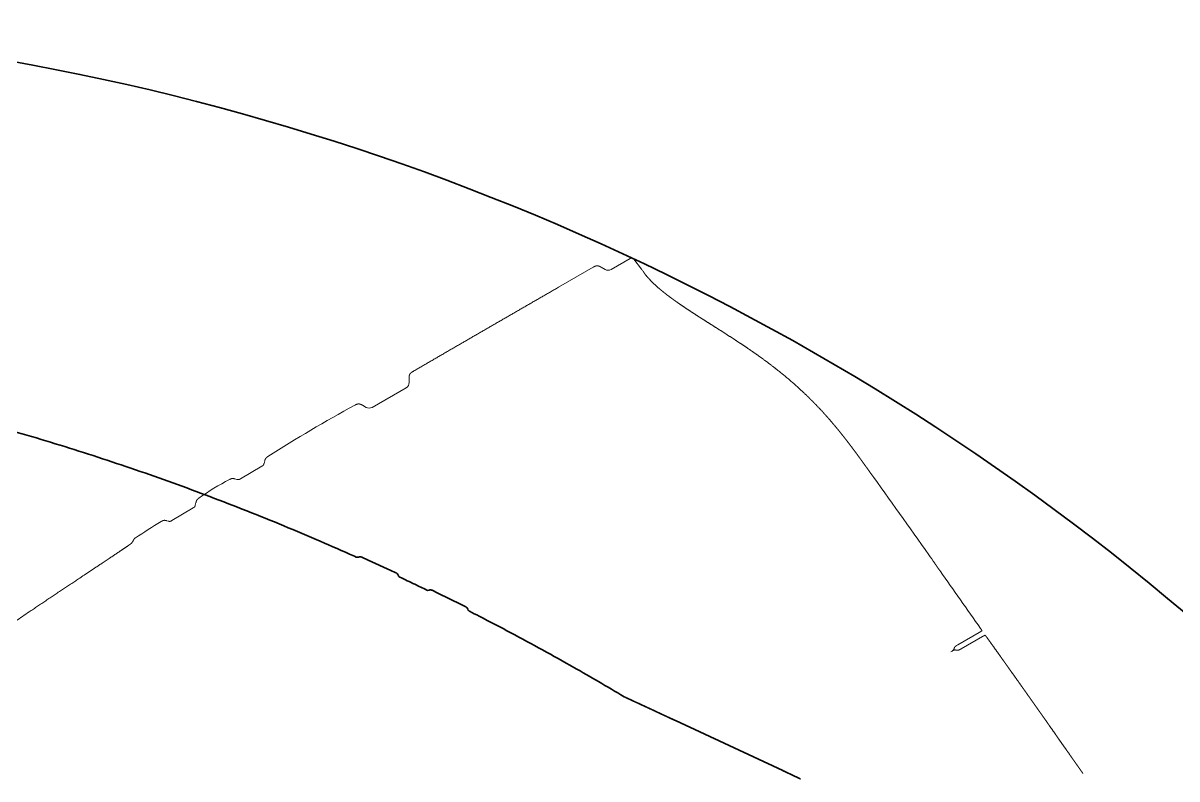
# Model space of a CAD drawing. Header units: millimetres. Extents: x 120 to 10915, y 515 to 8014.
# Drawn here: x 8252.5 to 8545.2, y 7594 to 7785.8 of the extents above; entities that cross this region are included whole.
import ezdxf

# ---------------------------------------------------------------- set-up
doc = ezdxf.new("R2010")
doc.units = ezdxf.units.MM
doc.layers.get('0').update_dxf_attribs({"lineweight": 13})
doc.layers.add('201_Dimensions', color=7, linetype='Continuous', lineweight=13)

# ---------------------------------------------------------------- blocks, each defined once
blk = doc.blocks.new('2903066')
at = {"layer": '201_Dimensions', "color": 3, "lineweight": 18}
for p, q in [((8406.51, 3826.06), (8401.66, 3823.26)), ((8407.48, 3825.87), (8409.37, 3823.38)), ((8397.16, 3823.84), (8388.32, 3818.74)), ((8399.16, 3823.84), (8400.16, 3823.26)), ((8409.37, 3823.38), (8409.38, 3823.37)), ((8409.38, 3823.37), (8409.38, 3823.37)), ((8409.38, 3823.37), (8409.38, 3823.36)), ((8436.16, 3803.38), (8436.2, 3803.35)), ((8349.7, 3793.26), (8341.04, 3788.26)), ((8350.45, 3795.66), (8350.45, 3794.56)), ((8338.63, 3788.79), (8339.54, 3788.26)), ((8307.66, 3770.11), (8313.11, 3773.35)), ((8313.81, 3774.67), (8313.64, 3774.04)), ((8306.27, 3770.12), (8306.76, 3769.98)), ((8296.38, 3764.15), (8296.21, 3763.48)), ((8290.24, 3759.53), (8295.68, 3762.76)), ((8289.01, 3759.49), (8289.35, 3759.4)), ((8274.34, 3749.92), (8272.58, 3748.74)), ((8489.66, 3728.01), (8495.07, 3731.13)), ((8495.85, 3730.08), (8490.51, 3727)), ((8495.07, 3731.13), (8495.75, 3731.52)), ((8487.85, 3726.24), (8488.16, 3726.42)), ((8488.16, 3726.42), (8488.41, 3726.56)), ((8489.44, 3727.88), (8489.32, 3727.81)), ((8489.66, 3728.01), (8489.44, 3727.88)), ((8490.41, 3726.94), (8490.51, 3727))]:
    blk.add_line(p, q, dxfattribs=at)
at = {"layer": '201_Dimensions', "color": 3, "lineweight": 35}
for p, q in [((8338.42, 3750.27), (8340.05, 3749.52)), ((8340.05, 3749.52), (8345.78, 3746.87)), ((8345.78, 3746.87), (8346.91, 3746.35)), ((8346.91, 3746.35), (8347.14, 3746.25)), ((8356.32, 3741.85), (8357.75, 3741.14)), ((8357.75, 3741.14), (8363.64, 3738.21)), ((8363.64, 3738.21), (8364.82, 3737.62)), ((8417.98, 3708.79), (8445.21, 3696.09))]:
    blk.add_line(p, q, dxfattribs=at)
at = {"layer": '201_Dimensions', "color": 3, "lineweight": 18}
for points in [[(8482.27, 3750.85, 0.00124), (8467.35, 3771.8)], [(8495.42, 3732.13, 0.000855), (8485.12, 3746.75)]]:
    blk.add_lwpolyline(points, format="xyb", dxfattribs=at)
at = {"layer": '201_Dimensions', "color": 2, "lineweight": 35}
blk.add_arc((8139.29, 3255.27), 630.53, 32.14374, 103.57966, dxfattribs=at)
at = {"layer": '201_Dimensions', "color": 3, "lineweight": 18}
for centre, radius, start, end in [((8406.88, 3825.42), 0.75, 37.1001, 119.9999), ((8400.91, 3824.56), 1.5, 240.0006, 300), ((8325.99, 3760.2), 104.61, 36.7245, 37.1352), ((8348.95, 3794.56), 1.5, 300, 359.9994), ((8500.5, 3486.75), 343.63, 118.4744, 122.7495), ((8340.29, 3789.56), 1.5, 240.0006, 300), ((8317.56, 3771.07), 5.54, 122.1141, 125.2553), ((8335.21, 3711.34), 66, 117.3319, 125.2405), ((8923.35, 2737.37), 1203.56, 121.88997, 122.25632), ((8281.51, 3754.37), 0.95, 122.2601, 141.8376), ((8376.88, 3675.95), 129.3, 34.2473, 35.4037), ((8487.74, 3727.27), 0.949, 299.9121, 316.4037), ((8487.73, 3727.27), 0.958, 316.8325, 331.1173), ((8489.57, 3726.93), 0.876, 126.6946, 132.6002)]:
    blk.add_arc(centre, radius, start, end, dxfattribs=at)
at = {"layer": '201_Dimensions', "color": 3, "lineweight": 35}
for centre, radius, start, end in [((8337.32, 3750.99), 0.775, 245.794, 293.0317), ((8338.01, 3749.38), 0.975, 65.2481, 113.0282), ((8346.73, 3745.36), 0.975, 17.6026, 65.2484), ((8348.4, 3745.89), 0.775, 197.599, 244.7309), ((8355.26, 3742.6), 0.775, 244.0673, 291.1653), ((8355.89, 3740.97), 0.975, 63.5595, 111.1617), ((8364.39, 3736.75), 0.975, 15.7813, 63.5598), ((8366.07, 3737.22), 0.775, 195.7776, 230.7761), ((8366.07, 3737.22), 0.775, 230.7911, 243.0171), ((8067.96, 3151.78), 656.2, 59.75473, 60.38484), ((8067.96, 3151.78), 656.2, 59.09551, 59.75473)]:
    blk.add_arc(centre, radius, start, end, dxfattribs=at)
at = {"layer": '201_Dimensions', "color": 3, "lineweight": 18}
for points, degree, knots in [([(8397.16, 3823.84), (8397.31, 3823.93), (8397.45, 3824.01), (8397.61, 3824.09), (8397.82, 3824.16), (8398.03, 3824.19), (8398.08, 3824.2), (8398.16, 3824.2), (8398.25, 3824.2), (8398.29, 3824.19), (8398.46, 3824.17), (8398.63, 3824.12), (8398.75, 3824.06), (8398.9, 3823.99), (8399.05, 3823.9), (8399.08, 3823.88), (8399.12, 3823.86), (8399.16, 3823.84)], 5, [0, 0, 0, 0, 0, 0, 4.875972, 4.875972, 4.875972, 6.098385, 6.098385, 6.098385, 7.32143, 7.32143, 7.32143, 10.985931, 10.985931, 10.985931, 12.168821, 12.168821, 12.168821, 12.168821, 12.168821, 12.168821]), ([(8410.68, 3821.59), (8410.45, 3821.87), (8410.27, 3822.1), (8410.14, 3822.29), (8409.97, 3822.54), (8409.88, 3822.68), (8409.86, 3822.72), (8409.84, 3822.75), (8409.83, 3822.76)], 5, [0, 0, 0, 0, 0, 0, 29.261576, 29.261576, 29.261576, 48.377121, 48.377121, 48.377121, 48.377121, 48.377121, 48.377121]), ([(8410.68, 3821.59), (8410.72, 3821.54), (8410.93, 3821.29), (8411.19, 3821), (8411.66, 3820.49), (8412.37, 3819.78), (8413.25, 3818.96), (8413.9, 3818.41), (8414.11, 3818.23)], 3, [0, 0, 0, 0, 0.754529, 3.895819, 4.806293, 9.009195, 15.902725, 19.258148, 19.258148, 19.258148, 19.258148]), ([(8418.48, 3814.91), (8417.98, 3815.25), (8417.5, 3815.6), (8417.02, 3815.95), (8416.29, 3816.49), (8415.59, 3817.03), (8415.34, 3817.23), (8414.93, 3817.55), (8414.55, 3817.86), (8414.4, 3817.99), (8414.25, 3818.11), (8414.11, 3818.23)], 5, [0, 0, 0, 0, 0, 0, 19.152411, 19.152411, 19.152411, 30.277798, 30.277798, 30.277798, 37.323249, 37.323249, 37.323249, 37.323249, 37.323249, 37.323249]), ([(8436.16, 3803.38), (8435.16, 3804.05), (8434.16, 3804.72), (8433.16, 3805.38), (8431.16, 3806.68), (8429.16, 3807.95), (8428.16, 3808.59), (8426.67, 3809.53), (8425.2, 3810.46), (8424.72, 3810.77), (8424.24, 3811.07), (8423.77, 3811.38)], 5, [0, 0, 0, 0, 0, 0, 34.774009, 34.774009, 34.774009, 69.208467, 69.208467, 69.208467, 86.13514, 86.13514, 86.13514, 86.13514, 86.13514, 86.13514]), ([(8467.31, 3771.86), (8467.06, 3772.21), (8466.8, 3772.57), (8466.54, 3772.93), (8466.26, 3773.32), (8465.98, 3773.71), (8465.95, 3773.75), (8465.88, 3773.86), (8465.8, 3773.96), (8465.75, 3774.03), (8465.57, 3774.28), (8465.4, 3774.52), (8465.28, 3774.68), (8465.12, 3774.91), (8464.95, 3775.14), (8464.91, 3775.2), (8464.82, 3775.32), (8464.74, 3775.43), (8464.69, 3775.5), (8464.34, 3775.97), (8464, 3776.44), (8463.69, 3776.86), (8463.14, 3777.6), (8462.58, 3778.35), (8462.33, 3778.68), (8461.92, 3779.22), (8461.5, 3779.76), (8461.34, 3779.98), (8461.01, 3780.39), (8460.69, 3780.8), (8460.53, 3781), (8460.07, 3781.59), (8459.59, 3782.18), (8459.26, 3782.59), (8458.75, 3783.21), (8458.22, 3783.84), (8458.03, 3784.06), (8457.52, 3784.66), (8457.01, 3785.25), (8456.68, 3785.63), (8456.28, 3786.08), (8455.88, 3786.53), (8455.8, 3786.62), (8455.63, 3786.8), (8455.47, 3786.98), (8455.38, 3787.08), (8453.65, 3788.96), (8451.86, 3790.79), (8450.1, 3792.47), (8447.17, 3795.1), (8444.12, 3797.58), (8442.94, 3798.5), (8440.9, 3800.05), (8438.82, 3801.54), (8437.95, 3802.15), (8437.08, 3802.75), (8436.2, 3803.35)], 5, [0, 0, 0, 0, 0, 0, 12.47131, 12.47131, 12.47131, 13.717526, 13.717526, 13.717526, 16.209958, 16.209958, 16.209958, 22.497729, 22.497729, 22.497729, 24.593441, 24.593441, 24.593441, 26.594004, 26.594004, 26.594004, 41.090148, 41.090148, 41.090148, 52.503483, 52.503483, 52.503483, 60.112106, 60.112106, 60.112106, 67.294795, 67.294795, 67.294795, 81.534367, 81.534367, 81.534367, 89.270472, 89.270472, 89.270472, 102.621455, 102.621455, 102.621455, 106.124552, 106.124552, 106.124552, 109.552863, 109.552863, 109.552863, 179.103011, 179.103011, 179.103011, 221.942572, 221.942572, 221.942572, 252.523287, 252.523287, 252.523287, 252.523287, 252.523287, 252.523287]), ([(8351.44, 3797.39), (8351.29, 3797.3), (8351.14, 3797.22), (8351, 3797.12), (8350.83, 3796.98), (8350.7, 3796.81), (8350.68, 3796.77), (8350.63, 3796.7), (8350.59, 3796.62), (8350.57, 3796.58), (8350.51, 3796.42), (8350.47, 3796.26), (8350.46, 3796.13), (8350.45, 3795.96), (8350.45, 3795.79), (8350.45, 3795.74), (8350.45, 3795.7), (8350.45, 3795.66)], 5, [0, 0, 0, 0, 0, 0, 4.859241, 4.859241, 4.859241, 6.077452, 6.077452, 6.077452, 7.296286, 7.296286, 7.296286, 10.948219, 10.948219, 10.948219, 12.127315, 12.127315, 12.127315, 12.127315, 12.127315, 12.127315]), ([(8336.67, 3788.81), (8336.82, 3788.89), (8336.97, 3788.97), (8337.12, 3789.05), (8337.33, 3789.11), (8337.53, 3789.14), (8337.58, 3789.14), (8337.66, 3789.14), (8337.74, 3789.14), (8337.78, 3789.13), (8337.95, 3789.11), (8338.11, 3789.06), (8338.23, 3789.01), (8338.38, 3788.93), (8338.52, 3788.85), (8338.56, 3788.83), (8338.59, 3788.81), (8338.63, 3788.79)], 5, [0, 0, 0, 0, 0, 0, 4.738775, 4.738775, 4.738775, 5.926696, 5.926696, 5.926696, 7.115172, 7.115172, 7.115172, 10.683393, 10.683393, 10.683393, 11.838101, 11.838101, 11.838101, 11.838101, 11.838101, 11.838101]), ([(8313.64, 3774.04), (8313.61, 3773.95), (8313.59, 3773.87), (8313.56, 3773.78), (8313.48, 3773.63), (8313.36, 3773.52), (8313.31, 3773.47), (8313.23, 3773.42), (8313.15, 3773.38), (8313.14, 3773.37), (8313.12, 3773.36), (8313.11, 3773.35)], 5, [0, 0, 0, 0, 0, 0, 2.605337, 2.605337, 2.605337, 4.690776, 4.690776, 4.690776, 5.204511, 5.204511, 5.204511, 5.204511, 5.204511, 5.204511]), ([(8314.36, 3775.59), (8314.32, 3775.57), (8314.29, 3775.54), (8314.25, 3775.51), (8314.19, 3775.45), (8314.13, 3775.39), (8314.1, 3775.36), (8314.06, 3775.3), (8314.02, 3775.25), (8314.01, 3775.23), (8313.95, 3775.11), (8313.9, 3774.99), (8313.87, 3774.88), (8313.84, 3774.77), (8313.81, 3774.67)], 5, [0, 0, 0, 0, 0, 0, 1.260819, 1.260819, 1.260819, 2.515819, 2.515819, 2.515819, 3.143898, 3.143898, 3.143898, 6.276162, 6.276162, 6.276162, 6.276162, 6.276162, 6.276162]), ([(8304.91, 3769.97), (8304.93, 3769.98), (8304.98, 3770), (8305.05, 3770.04), (8305.12, 3770.07), (8305.19, 3770.11), (8305.25, 3770.13), (8305.32, 3770.16), (8305.38, 3770.18), (8305.45, 3770.2), (8305.51, 3770.21), (8305.57, 3770.22), (8305.64, 3770.23), (8305.7, 3770.23), (8305.77, 3770.22), (8305.83, 3770.21), (8305.9, 3770.2), (8305.97, 3770.19), (8306.04, 3770.17), (8306.12, 3770.16), (8306.19, 3770.14), (8306.24, 3770.12), (8306.27, 3770.12)], 3, [0, 0, 0, 0, 0.32196, 0.638428, 0.94702, 1.24623, 1.535385, 1.814611, 2.08478, 2.347442, 2.604718, 2.859143, 3.113469, 3.370432, 3.632531, 3.901819, 4.179758, 4.467103, 4.763839, 5.069127, 5.381263, 5.697644, 5.697644, 5.697644, 5.697644]), ([(8306.76, 3769.98), (8306.78, 3769.98), (8306.81, 3769.97), (8306.86, 3769.96), (8306.91, 3769.95), (8306.95, 3769.94), (8307, 3769.93), (8307.05, 3769.93), (8307.09, 3769.92), (8307.14, 3769.92), (8307.18, 3769.92), (8307.23, 3769.93), (8307.27, 3769.94), (8307.32, 3769.95), (8307.38, 3769.97), (8307.43, 3769.99), (8307.45, 3770)], 3, [0, 0, 0, 0, 0.199395, 0.397146, 0.592602, 0.785317, 0.975063, 1.161852, 1.345927, 1.527747, 1.707952, 1.887314, 2.066677, 2.246882, 2.535958, 2.831385, 2.831385, 2.831385, 2.831385]), ([(8297.13, 3765.24), (8297.06, 3765.19), (8296.99, 3765.15), (8296.93, 3765.1), (8296.84, 3765.03), (8296.76, 3764.95), (8296.74, 3764.94), (8296.68, 3764.88), (8296.63, 3764.81), (8296.6, 3764.77), (8296.56, 3764.7), (8296.53, 3764.62), (8296.52, 3764.6), (8296.47, 3764.5), (8296.44, 3764.39), (8296.42, 3764.31), (8296.4, 3764.23), (8296.38, 3764.15)], 5, [0, 0, 0, 0, 0, 0, 2.34546, 2.34546, 2.34546, 3.125544, 3.125544, 3.125544, 4.683734, 4.683734, 4.683734, 5.46417, 5.46417, 5.46417, 7.801863, 7.801863, 7.801863, 7.801863, 7.801863, 7.801863]), ([(8296.21, 3763.48), (8296.19, 3763.39), (8296.17, 3763.3), (8296.14, 3763.2), (8296.06, 3763.05), (8295.94, 3762.93), (8295.88, 3762.88), (8295.8, 3762.83), (8295.72, 3762.78), (8295.71, 3762.78), (8295.69, 3762.77), (8295.68, 3762.76)], 5, [0, 0, 0, 0, 0, 0, 2.685609, 2.685609, 2.685609, 4.835487, 4.835487, 4.835487, 5.36444, 5.36444, 5.36444, 5.36444, 5.36444, 5.36444]), ([(8287.53, 3759.26), (8287.61, 3759.31), (8287.69, 3759.36), (8287.77, 3759.41), (8287.88, 3759.47), (8288, 3759.52), (8288.03, 3759.53), (8288.12, 3759.57), (8288.21, 3759.59), (8288.27, 3759.6), (8288.43, 3759.61), (8288.59, 3759.59), (8288.68, 3759.57), (8288.8, 3759.54), (8288.92, 3759.51), (8288.95, 3759.5), (8288.98, 3759.49), (8289.01, 3759.49)], 5, [0, 0, 0, 0, 0, 0, 2.697044, 2.697044, 2.697044, 3.594681, 3.594681, 3.594681, 5.389422, 5.389422, 5.389422, 8.079918, 8.079918, 8.079918, 8.959985, 8.959985, 8.959985, 8.959985, 8.959985, 8.959985]), ([(8289.35, 3759.4), (8289.44, 3759.38), (8289.53, 3759.35), (8289.62, 3759.33), (8289.79, 3759.33), (8289.96, 3759.38), (8290.03, 3759.41), (8290.11, 3759.45), (8290.19, 3759.5), (8290.21, 3759.51), (8290.22, 3759.52), (8290.24, 3759.53)], 5, [0, 0, 0, 0, 0, 0, 2.69552, 2.69552, 2.69552, 4.853354, 4.853354, 4.853354, 5.384183, 5.384183, 5.384183, 5.384183, 5.384183, 5.384183]), ([(8278.99, 3753.04), (8278.95, 3753.01), (8278.86, 3752.95), (8278.72, 3752.85), (8278.58, 3752.75), (8278.43, 3752.65), (8278.27, 3752.54), (8278.1, 3752.43), (8277.92, 3752.31), (8277.74, 3752.19), (8277.56, 3752.07), (8277.37, 3751.94), (8277.17, 3751.81), (8276.97, 3751.67), (8276.77, 3751.54), (8276.56, 3751.4), (8276.35, 3751.26), (8276.13, 3751.11), (8275.92, 3750.97), (8275.7, 3750.82), (8275.48, 3750.67), (8275.25, 3750.53), (8275.03, 3750.37), (8274.8, 3750.22), (8274.57, 3750.07), (8274.42, 3749.97), (8274.34, 3749.92)], 3, [0, 0, 0, 0, 0.625551, 1.288249, 1.990694, 2.729502, 3.505723, 4.315079, 5.157479, 6.028678, 6.92544, 7.846349, 8.790457, 9.754599, 10.737839, 11.737645, 12.753251, 13.782666, 14.824933, 15.878892, 16.943686, 18.018575, 19.103624, 20.197611, 21.300098, 22.410759, 22.410759, 22.410759, 22.410759]), ([(8280, 3753.78), (8279.99, 3753.77), (8279.98, 3753.76), (8279.97, 3753.75), (8279.95, 3753.74), (8279.94, 3753.73), (8279.92, 3753.71), (8279.9, 3753.7), (8279.88, 3753.68), (8279.86, 3753.66), (8279.84, 3753.65), (8279.82, 3753.63), (8279.8, 3753.62), (8279.77, 3753.6), (8279.75, 3753.58), (8279.72, 3753.56), (8279.7, 3753.54), (8279.67, 3753.52), (8279.63, 3753.49), (8279.6, 3753.47), (8279.57, 3753.44), (8279.53, 3753.42), (8279.49, 3753.39), (8279.45, 3753.36), (8279.4, 3753.33), (8279.36, 3753.29), (8279.3, 3753.25), (8279.24, 3753.21), (8279.16, 3753.15), (8279.08, 3753.1), (8279.02, 3753.06), (8278.99, 3753.04)], 3, [0, 0, 0, 0, 0.065213, 0.136094, 0.213041, 0.296477, 0.391186, 0.493521, 0.603991, 0.723121, 0.797843, 0.903322, 1.014629, 1.13202, 1.255751, 1.387869, 1.52692, 1.676671, 1.834019, 1.999212, 2.172496, 2.357648, 2.551489, 2.755909, 2.969467, 3.19232, 3.424594, 3.783317, 4.162422, 4.564343, 4.986391, 4.986391, 4.986391, 4.986391]), ([(8280.12, 3753.9), (8280.11, 3753.9), (8280.11, 3753.9), (8280.1, 3753.89), (8280.1, 3753.88), (8280.09, 3753.88), (8280.09, 3753.87), (8280.09, 3753.87), (8280.08, 3753.86), (8280.08, 3753.86), (8280.07, 3753.85), (8280.07, 3753.85), (8280.06, 3753.84), (8280.06, 3753.83), (8280.05, 3753.83), (8280.05, 3753.82), (8280.04, 3753.82), (8280.03, 3753.81), (8280.03, 3753.8), (8280.02, 3753.79), (8280.01, 3753.79), (8280, 3753.78), (8280, 3753.78)], 3, [0, 0, 0, 0, 0.0354874, 0.0714582, 0.1080202, 0.1453222, 0.172016, 0.199869, 0.2170336, 0.2359167, 0.2644822, 0.2984281, 0.3273338, 0.3640442, 0.3920252, 0.4235957, 0.4590485, 0.4986786, 0.5427954, 0.5917828, 0.6460715, 0.7061237, 0.7061237, 0.7061237, 0.7061237]), ([(8280.12, 3753.9), (8280.14, 3753.93), (8280.17, 3753.98), (8280.22, 3754.05), (8280.27, 3754.12), (8280.31, 3754.18), (8280.35, 3754.24), (8280.38, 3754.3), (8280.41, 3754.35), (8280.44, 3754.41), (8280.47, 3754.45), (8280.5, 3754.5), (8280.52, 3754.55), (8280.55, 3754.59), (8280.57, 3754.63), (8280.59, 3754.66), (8280.61, 3754.7), (8280.62, 3754.73), (8280.64, 3754.75), (8280.65, 3754.77), (8280.66, 3754.79), (8280.67, 3754.81), (8280.68, 3754.82), (8280.68, 3754.83), (8280.69, 3754.84), (8280.69, 3754.84), (8280.69, 3754.84)], 3, [0, 0, 0, 0, 0.396461, 0.744357, 1.069915, 1.362174, 1.651959, 1.917757, 2.162564, 2.388568, 2.62456, 2.844627, 3.049812, 3.240941, 3.418631, 3.583301, 3.735182, 3.874327, 3.98804, 4.088889, 4.176598, 4.250792, 4.311088, 4.357174, 4.388894, 4.406334, 4.406334, 4.406334, 4.406334]), ([(8280.65, 3754.78), (8280.66, 3754.79), (8280.66, 3754.8), (8280.68, 3754.82), (8280.68, 3754.83), (8280.7, 3754.86), (8280.73, 3754.9), (8280.75, 3754.94), (8280.77, 3754.96)], 3, [0, 0, 0, 0, 0.108257, 0.2023014, 0.2644211, 0.3092881, 0.5866002, 0.8612048, 0.8612048, 0.8612048, 0.8612048]), ([(8272.58, 3748.74), (8272.5, 3748.69), (8272.35, 3748.59), (8272.13, 3748.44), (8271.9, 3748.29), (8271.68, 3748.14), (8271.45, 3747.98), (8271.22, 3747.83), (8270.98, 3747.67), (8270.75, 3747.52), (8270.51, 3747.36), (8270.27, 3747.2), (8270.03, 3747.03), (8269.78, 3746.87), (8269.53, 3746.7), (8269.28, 3746.54), (8269.03, 3746.37), (8268.77, 3746.19), (8268.51, 3746.02), (8268.25, 3745.85), (8267.98, 3745.67), (8267.71, 3745.49), (8267.44, 3745.31), (8267.17, 3745.13), (8266.89, 3744.94), (8266.7, 3744.82), (8266.61, 3744.76)], 3, [0, 0, 0, 0, 1.070613, 2.14836, 3.233775, 4.327556, 5.430403, 6.542978, 7.665884, 8.79966, 9.94482, 11.101727, 12.27074, 13.452184, 14.646555, 15.853957, 17.074685, 18.309036, 19.557324, 20.819776, 22.096584, 23.387825, 24.69353, 26.013174, 27.345988, 28.690677, 28.690677, 28.690677, 28.690677]), ([(8485.12, 3746.75), (8484.98, 3746.94), (8484.84, 3747.14), (8484.7, 3747.34), (8484.45, 3747.69), (8484.21, 3748.05), (8484.12, 3748.18), (8483.98, 3748.39), (8483.84, 3748.59), (8483.81, 3748.63), (8483.79, 3748.67), (8483.76, 3748.71)], 5, [0, 0, 0, 0, 0, 0, 6.890937, 6.890937, 6.890937, 12.613936, 12.613936, 12.613936, 14.004247, 14.004247, 14.004247, 14.004247, 14.004247, 14.004247]), ([(8266.61, 3744.76), (8266.44, 3744.65), (8266.11, 3744.42), (8265.61, 3744.09), (8265.1, 3743.75), (8264.59, 3743.41), (8264.07, 3743.07), (8263.55, 3742.72), (8263.03, 3742.37), (8262.51, 3742.03), (8261.98, 3741.68), (8261.46, 3741.33), (8260.93, 3740.97), (8260.4, 3740.62), (8259.88, 3740.27), (8259.35, 3739.92), (8258.82, 3739.56), (8258.29, 3739.21), (8257.77, 3738.86), (8257.24, 3738.5), (8256.71, 3738.15), (8256.19, 3737.79), (8255.66, 3737.44), (8255.14, 3737.08), (8254.61, 3736.73), (8254.26, 3736.49), (8254.08, 3736.37)], 3, [0, 0, 0, 0, 2.388267, 4.805863, 7.248727, 9.712759, 12.194444, 14.690427, 17.197952, 19.71442, 22.237719, 24.766137, 27.298281, 29.833059, 32.369684, 34.907499, 37.446072, 39.98511, 42.524426, 45.063876, 47.603368, 50.142831, 52.682212, 55.221483, 57.760663, 60.299861, 60.299861, 60.299861, 60.299861]), ([(8254.08, 3736.37), (8253.52, 3735.99), (8252.39, 3735.22), (8250.7, 3734.06), (8249.01, 3732.9), (8247.32, 3731.73), (8245.64, 3730.56), (8243.96, 3729.38), (8242.28, 3728.2), (8240.61, 3727.02), (8238.94, 3725.83), (8237.27, 3724.64), (8235.61, 3723.44), (8233.95, 3722.24), (8232.29, 3721.04), (8230.64, 3719.82), (8228.99, 3718.61), (8227.35, 3717.39), (8225.7, 3716.16), (8224.06, 3714.94), (8222.43, 3713.7), (8220.8, 3712.46), (8219.17, 3711.22), (8217.55, 3709.97), (8215.93, 3708.72), (8214.85, 3707.88), (8214.31, 3707.46)], 3, [0, 0, 0, 0, 8.200227, 16.400213, 24.599974, 32.799522, 40.998829, 49.197901, 57.39671, 65.595256, 73.793517, 81.99148, 90.189113, 98.386406, 106.583321, 114.779845, 122.975946, 131.171594, 139.36674, 147.561366, 155.755442, 163.948944, 172.141858, 180.334186, 188.525954, 196.717215, 196.717215, 196.717215, 196.717215]), ([(8495.75, 3731.52), (8495.76, 3731.53), (8495.76, 3731.53), (8495.76, 3731.54), (8495.75, 3731.58), (8495.73, 3731.63), (8495.71, 3731.66), (8495.66, 3731.77), (8495.58, 3731.89), (8495.53, 3731.97), (8495.47, 3732.05), (8495.42, 3732.13)], 5, [0, 0, 0, 0, 0, 0, 0.705243, 0.705243, 0.705243, 1.818267, 1.818267, 1.818267, 4.262477, 4.262477, 4.262477, 4.262477, 4.262477, 4.262477]), ([(8495.85, 3730.08), (8495.95, 3730.14), (8496.05, 3730.19), (8496.15, 3730.25), (8496.31, 3730.33), (8496.44, 3730.39), (8496.49, 3730.41), (8496.53, 3730.43), (8496.55, 3730.43), (8496.56, 3730.43), (8496.56, 3730.43), (8496.56, 3730.43)], 5, [0, 0, 0, 0, 0, 0, 3.311472, 3.311472, 3.311472, 5.554734, 5.554734, 5.554734, 5.965859, 5.965859, 5.965859, 5.965859, 5.965859, 5.965859]), ([(8496.56, 3730.43), (8496.57, 3730.43), (8496.57, 3730.42), (8496.58, 3730.41), (8496.61, 3730.38), (8496.65, 3730.34), (8496.67, 3730.31), (8496.76, 3730.19), (8496.86, 3730.06), (8496.93, 3729.98), (8497, 3729.88), (8497.06, 3729.79)], 5, [0, 0, 0, 0, 0, 0, 0.649492, 0.649492, 0.649492, 1.843247, 1.843247, 1.843247, 4.631994, 4.631994, 4.631994, 4.631994, 4.631994, 4.631994]), ([(8518.44, 3699.52), (8517.96, 3700.21), (8517.48, 3700.9), (8516.99, 3701.59), (8516.03, 3702.97), (8515.07, 3704.34), (8514.59, 3705.02), (8513.72, 3706.26), (8512.85, 3707.5), (8512.47, 3708.05), (8512, 3708.71), (8511.53, 3709.38), (8511.45, 3709.5), (8511.3, 3709.71), (8511.16, 3709.91), (8511.1, 3710), (8510.97, 3710.18), (8510.85, 3710.35), (8510.78, 3710.44), (8510.6, 3710.71), (8510.41, 3710.98), (8510.28, 3711.15), (8509.99, 3711.57), (8509.7, 3711.98), (8509.53, 3712.22), (8509.28, 3712.58), (8509.02, 3712.95), (8508.93, 3713.08), (8508.79, 3713.27), (8508.66, 3713.46), (8508.61, 3713.53), (8508.52, 3713.66), (8508.43, 3713.78), (8508.38, 3713.85), (8508.28, 3713.99), (8508.18, 3714.14), (8508.13, 3714.21), (8507.91, 3714.52), (8507.68, 3714.84), (8507.52, 3715.07), (8507.19, 3715.53), (8506.87, 3715.99), (8506.71, 3716.21), (8506.4, 3716.66), (8506.09, 3717.1), (8505.93, 3717.32), (8505.32, 3718.18), (8504.72, 3719.03), (8504.28, 3719.65), (8503.58, 3720.63), (8502.88, 3721.62), (8502.63, 3721.97), (8502.35, 3722.37), (8502.06, 3722.78), (8502.02, 3722.83), (8501.93, 3722.96), (8501.84, 3723.09), (8501.78, 3723.17), (8501.69, 3723.3), (8501.6, 3723.42), (8501.58, 3723.46), (8501.52, 3723.54), (8501.46, 3723.63), (8501.43, 3723.66), (8501.05, 3724.19), (8500.67, 3724.73), (8500.34, 3725.2), (8499.47, 3726.41), (8498.61, 3727.63), (8498.1, 3728.34), (8497.58, 3729.06), (8497.06, 3729.79)], 5, [0, 0, 0, 0, 0, 0, 16.850224, 16.850224, 16.850224, 33.762625, 33.762625, 33.762625, 47.322034, 47.322034, 47.322034, 50.193005, 50.193005, 50.193005, 52.382659, 52.382659, 52.382659, 54.566665, 54.566665, 54.566665, 58.945919, 58.945919, 58.945919, 64.831009, 64.831009, 64.831009, 67.994307, 67.994307, 67.994307, 69.55562, 69.55562, 69.55562, 71.137275, 71.137275, 71.137275, 73.110005, 73.110005, 73.110005, 78.917094, 78.917094, 78.917094, 84.380783, 84.380783, 84.380783, 89.844473, 89.844473, 89.844473, 105.423721, 105.423721, 105.423721, 114.120637, 114.120637, 114.120637, 115.313296, 115.313296, 115.313296, 117.316016, 117.316016, 117.316016, 118.317376, 118.317376, 118.317376, 119.37786, 119.37786, 119.37786, 131.525947, 131.525947, 131.525947, 149.343895, 149.343895, 149.343895, 149.343895, 149.343895, 149.343895]), ([(8488.41, 3726.56), (8488.45, 3726.59), (8488.5, 3726.61), (8488.54, 3726.63), (8488.64, 3726.66), (8488.72, 3726.68), (8488.76, 3726.69), (8488.83, 3726.7), (8488.88, 3726.7), (8488.91, 3726.7), (8488.93, 3726.7), (8488.95, 3726.7)], 5, [0, 0, 0, 0, 0, 0, 1.320166, 1.320166, 1.320166, 2.756321, 2.756321, 2.756321, 3.672619, 3.672619, 3.672619, 3.672619, 3.672619, 3.672619]), ([(8488.71, 3727.15), (8488.69, 3727.09), (8488.66, 3727.03), (8488.64, 3726.96), (8488.61, 3726.89), (8488.58, 3726.83), (8488.57, 3726.82), (8488.57, 3726.82), (8488.57, 3726.81)], 5, [0, 0, 0, 0, 0, 0, 1.860181, 1.860181, 1.860181, 2.063216, 2.063216, 2.063216, 2.063216, 2.063216, 2.063216]), ([(8488.71, 3727.15), (8488.74, 3727.23), (8488.77, 3727.3), (8488.8, 3727.37), (8488.85, 3727.45), (8488.92, 3727.52), (8488.94, 3727.54), (8488.96, 3727.56), (8488.98, 3727.58)], 5, [0, 0, 0, 0, 0, 0, 3.157045, 3.157045, 3.157045, 4.458269, 4.458269, 4.458269, 4.458269, 4.458269, 4.458269]), ([(8489.89, 3726.69), (8489.82, 3726.67), (8489.74, 3726.65), (8489.67, 3726.64), (8489.5, 3726.63), (8489.33, 3726.65), (8489.24, 3726.67), (8489.12, 3726.69), (8489.01, 3726.69), (8488.99, 3726.7), (8488.97, 3726.7), (8488.95, 3726.7)], 5, [0, 0, 0, 0, 0, 0, 2.221922, 2.221922, 2.221922, 4.997884, 4.997884, 4.997884, 5.560854, 5.560854, 5.560854, 5.560854, 5.560854, 5.560854]), ([(8521.34, 3695.38), (8521.33, 3695.4), (8521.32, 3695.42), (8521.3, 3695.45), (8521.27, 3695.48), (8521.25, 3695.52), (8521.23, 3695.54), (8521.21, 3695.57), (8521.19, 3695.6), (8521.19, 3695.61), (8521.17, 3695.63), (8521.16, 3695.65), (8521.15, 3695.66), (8521.13, 3695.69), (8521.11, 3695.72), (8521.1, 3695.74), (8521.08, 3695.77), (8521.06, 3695.79), (8521.05, 3695.8), (8521.04, 3695.82), (8521.02, 3695.84), (8521.02, 3695.85), (8521, 3695.87), (8520.99, 3695.89), (8520.98, 3695.9), (8520.97, 3695.92), (8520.96, 3695.94), (8520.95, 3695.95), (8520.93, 3695.97), (8520.92, 3695.99), (8520.91, 3696), (8520.9, 3696.02), (8520.89, 3696.04), (8520.88, 3696.05), (8520.87, 3696.07), (8520.85, 3696.09), (8520.85, 3696.1), (8520.83, 3696.12), (8520.82, 3696.14), (8520.81, 3696.15), (8520.8, 3696.17), (8520.78, 3696.19), (8520.77, 3696.2), (8520.75, 3696.23), (8520.74, 3696.25), (8520.73, 3696.27), (8520.71, 3696.29), (8520.7, 3696.3), (8520.7, 3696.31), (8520.69, 3696.32), (8520.68, 3696.34), (8520.67, 3696.34), (8520.66, 3696.36), (8520.65, 3696.38), (8520.64, 3696.39), (8520.63, 3696.41), (8520.61, 3696.43), (8520.61, 3696.44), (8520.6, 3696.45), (8520.59, 3696.46), (8520.59, 3696.47), (8520.57, 3696.49), (8520.56, 3696.51), (8520.55, 3696.52), (8520.52, 3696.56), (8520.5, 3696.6), (8520.48, 3696.62), (8520.43, 3696.69), (8520.39, 3696.75), (8520.36, 3696.79), (8520.3, 3696.88), (8520.24, 3696.96), (8520.21, 3697), (8520.11, 3697.14), (8520.02, 3697.28), (8519.95, 3697.37), (8519.85, 3697.52), (8519.75, 3697.66), (8519.72, 3697.7), (8519.67, 3697.76), (8519.63, 3697.83), (8519.62, 3697.84), (8519.59, 3697.88), (8519.57, 3697.92), (8519.55, 3697.93), (8519.53, 3697.97), (8519.5, 3698.01), (8519.49, 3698.03), (8519.42, 3698.12), (8519.36, 3698.2), (8519.32, 3698.26), (8519.25, 3698.36), (8519.19, 3698.45), (8519.16, 3698.48), (8519.12, 3698.54), (8519.08, 3698.6), (8519.06, 3698.63), (8519.04, 3698.66), (8519.02, 3698.69), (8519.01, 3698.7), (8519.01, 3698.71), (8519, 3698.72), (8518.99, 3698.73), (8518.99, 3698.74), (8518.98, 3698.75), (8518.97, 3698.75), (8518.97, 3698.76), (8518.96, 3698.78), (8518.96, 3698.78), (8518.95, 3698.79), (8518.94, 3698.8), (8518.94, 3698.81), (8518.93, 3698.82), (8518.92, 3698.83), (8518.92, 3698.83), (8518.91, 3698.85), (8518.9, 3698.86), (8518.9, 3698.86), (8518.89, 3698.87), (8518.88, 3698.88), (8518.88, 3698.89), (8518.87, 3698.9), (8518.86, 3698.91), (8518.86, 3698.92), (8518.85, 3698.93), (8518.85, 3698.94), (8518.84, 3698.94), (8518.83, 3698.95), (8518.83, 3698.96), (8518.82, 3698.97), (8518.82, 3698.98), (8518.81, 3698.99), (8518.8, 3699), (8518.79, 3699.01), (8518.78, 3699.03), (8518.77, 3699.04), (8518.76, 3699.06), (8518.74, 3699.08), (8518.74, 3699.09), (8518.72, 3699.11), (8518.71, 3699.14), (8518.7, 3699.15), (8518.69, 3699.17), (8518.67, 3699.19), (8518.66, 3699.2), (8518.65, 3699.22), (8518.64, 3699.24), (8518.63, 3699.25), (8518.62, 3699.26), (8518.61, 3699.28), (8518.6, 3699.28), (8518.6, 3699.29), (8518.59, 3699.3), (8518.59, 3699.31), (8518.57, 3699.33), (8518.55, 3699.36), (8518.54, 3699.38), (8518.52, 3699.41), (8518.5, 3699.44), (8518.49, 3699.45), (8518.47, 3699.47), (8518.46, 3699.49), (8518.45, 3699.5), (8518.45, 3699.51), (8518.44, 3699.52), (8518.44, 3699.52), (8518.44, 3699.52), (8518.44, 3699.52)], 5, [0, 0, 0, 0, 0, 0, 0.450337, 0.450337, 0.450337, 0.906088, 0.906088, 0.906088, 1.144045, 1.144045, 1.144045, 1.382001, 1.382001, 1.382001, 1.851403, 1.851403, 1.851403, 2.089361, 2.089361, 2.089361, 2.32572, 2.32572, 2.32572, 2.56368, 2.56368, 2.56368, 2.793987, 2.793987, 2.793987, 3.027541, 3.027541, 3.027541, 3.265503, 3.265503, 3.265503, 3.503464, 3.503464, 3.503464, 3.741425, 3.741425, 3.741425, 4.050746, 4.050746, 4.050746, 4.346478, 4.346478, 4.346478, 4.501138, 4.501138, 4.501138, 4.655798, 4.655798, 4.655798, 4.965117, 4.965117, 4.965117, 5.119781, 5.119781, 5.119781, 5.274445, 5.274445, 5.274445, 5.583768, 5.583768, 5.583768, 6.205738, 6.205738, 6.205738, 7.210979, 7.210979, 7.210979, 8.202836, 8.202836, 8.202836, 10.676798, 10.676798, 10.676798, 11.74268, 11.74268, 11.74268, 12.270597, 12.270597, 12.270597, 12.741496, 12.741496, 12.741496, 13.241904, 13.241904, 13.241904, 14.888588, 14.888588, 14.888588, 15.593276, 15.593276, 15.593276, 16.292632, 16.292632, 16.292632, 16.424912, 16.424912, 16.424912, 16.553471, 16.553471, 16.553471, 16.685745, 16.685745, 16.685745, 16.818018, 16.818018, 16.818018, 16.950289, 16.950289, 16.950289, 17.080155, 17.080155, 17.080155, 17.21243, 17.21243, 17.21243, 17.344705, 17.344705, 17.344705, 17.476969, 17.476969, 17.476969, 17.609233, 17.609233, 17.609233, 17.744534, 17.744534, 17.744534, 17.876799, 17.876799, 17.876799, 18.141327, 18.141327, 18.141327, 18.422133, 18.422133, 18.422133, 18.661429, 18.661429, 18.661429, 18.907168, 18.907168, 18.907168, 19.152907, 19.152907, 19.152907, 19.275776, 19.275776, 19.275776, 19.398645, 19.398645, 19.398645, 19.864215, 19.864215, 19.864215, 20.109954, 20.109954, 20.109954, 20.354386, 20.354386, 20.354386, 20.378306, 20.378306, 20.378306, 20.378306, 20.378306, 20.378306])]:
    blk.add_open_spline(points, degree=degree, knots=knots, dxfattribs=at)
for points in [[(8388.32, 3818.74), (8380.94, 3814.48), (8373.56, 3810.22), (8366.18, 3805.95), (8358.81, 3801.68), (8351.44, 3797.39)], [(8423.77, 3811.38), (8422.67, 3812.09), (8421.59, 3812.79), (8420.52, 3813.49), (8419.48, 3814.2), (8418.48, 3814.91)], [(8307.45, 3770), (8307.49, 3770.02), (8307.54, 3770.04), (8307.58, 3770.06), (8307.62, 3770.09), (8307.66, 3770.11)], [(8489.05, 3727.64), (8489.1, 3727.67), (8489.15, 3727.71), (8489.2, 3727.74), (8489.26, 3727.77), (8489.32, 3727.81)], [(8489.89, 3726.69), (8490, 3726.73), (8490.11, 3726.78), (8490.21, 3726.83), (8490.31, 3726.89), (8490.41, 3726.94)]]:
    blk.add_open_spline(points, degree=5, dxfattribs=at)
at = {"layer": '201_Dimensions', "color": 3, "lineweight": 35}
for points, degree, knots in [([(8337.02, 3750.28), (8336.46, 3750.53), (8333.08, 3752.05), (8326.57, 3754.89), (8317.5, 3758.71), (8308.13, 3762.48), (8298.75, 3766.08), (8289.31, 3769.55), (8279.82, 3772.86), (8270.28, 3776.04), (8260.7, 3779.06), (8251.07, 3781.94), (8241.39, 3784.67), (8231.68, 3787.25), (8221.92, 3789.69), (8215.4, 3791.21), (8212.13, 3791.95)], 3, [247.773305, 247.773305, 247.773305, 247.773305, 255.054376, 292.256962, 332.996303, 373.203432, 413.410409, 453.617252, 493.823757, 534.030174, 574.23623, 614.442256, 654.648031, 694.853759, 735.059385, 775.265118, 775.265118, 775.265118, 775.265118]), ([(8354.92, 3741.91), (8353.91, 3742.4), (8351.63, 3743.5), (8349.34, 3744.59), (8348.07, 3745.19)], 3, [168.700491, 168.700491, 168.700491, 168.700491, 182.181458, 199.08564, 199.08564, 199.08564, 199.08564]), ([(8392.23, 3722.26), (8389.59, 3723.76), (8384.29, 3726.72), (8376.28, 3731.06), (8370.08, 3734.3), (8366.55, 3736.11), (8365.72, 3736.53)], 3, [0, 0, 0, 0, 36.436065, 72.872287, 109.30861, 120.448521, 120.448521, 120.448521, 120.448521]), ([(8417.98, 3708.79), (8417.27, 3709.11), (8416.57, 3709.44), (8415.86, 3709.77), (8414.96, 3710.19), (8414.06, 3710.61), (8413.96, 3710.66), (8413.24, 3710.99), (8412.52, 3711.33), (8411.98, 3711.58), (8411.16, 3711.96), (8410.34, 3712.34), (8410.05, 3712.48), (8409.45, 3712.75), (8408.86, 3713.03), (8408.62, 3713.14), (8407.73, 3713.55), (8406.84, 3713.96), (8406.25, 3714.23), (8405.65, 3714.51), (8405.05, 3714.79), (8405.03, 3714.8), (8405.01, 3714.81), (8404.99, 3714.82)], 5, [0, 0, 0, 0, 0, 0, 15.631629, 15.631629, 15.631629, 19.957812, 19.957812, 19.957812, 31.599223, 31.599223, 31.599223, 38.066589, 38.066589, 38.066589, 44.842376, 44.842376, 44.842376, 57.777103, 57.777103, 57.777103, 58.218163, 58.218163, 58.218163, 58.218163, 58.218163, 58.218163]), ([(8449.74, 3693.97), (8449.55, 3694.05), (8449.37, 3694.14), (8449.19, 3694.23), (8448.82, 3694.39), (8448.46, 3694.56), (8448.29, 3694.64), (8448.03, 3694.77), (8447.76, 3694.89), (8447.67, 3694.93), (8447.22, 3695.15), (8446.78, 3695.36), (8446.4, 3695.54), (8445.99, 3695.73), (8445.58, 3695.92), (8445.54, 3695.94), (8445.44, 3695.98), (8445.35, 3696.02), (8445.31, 3696.04), (8445.26, 3696.06), (8445.21, 3696.09), (8445.21, 3696.09), (8445.21, 3696.09), (8445.21, 3696.09)], 5, [0, 0, 0, 0, 0, 0, 4.08941, 4.08941, 4.08941, 8.033074, 8.033074, 8.033074, 9.975537, 9.975537, 9.975537, 18.000077, 18.000077, 18.000077, 19.026756, 19.026756, 19.026756, 20.037331, 20.037331, 20.037331, 20.061161, 20.061161, 20.061161, 20.061161, 20.061161, 20.061161])]:
    blk.add_open_spline(points, degree=degree, knots=knots, dxfattribs=at)
at = {"layer": '201_Dimensions', "color": 1, "lineweight": 5}
blk.add_point((8406.97, 3826.16), dxfattribs=at)

msp = doc.modelspace()

# ---------------------------------------------------------------- block references
at = {"color": 7, "lineweight": 35}
msp.add_blockref('2903066', (0, 3900), dxfattribs=at)

doc.saveas('drawing.dxf')
